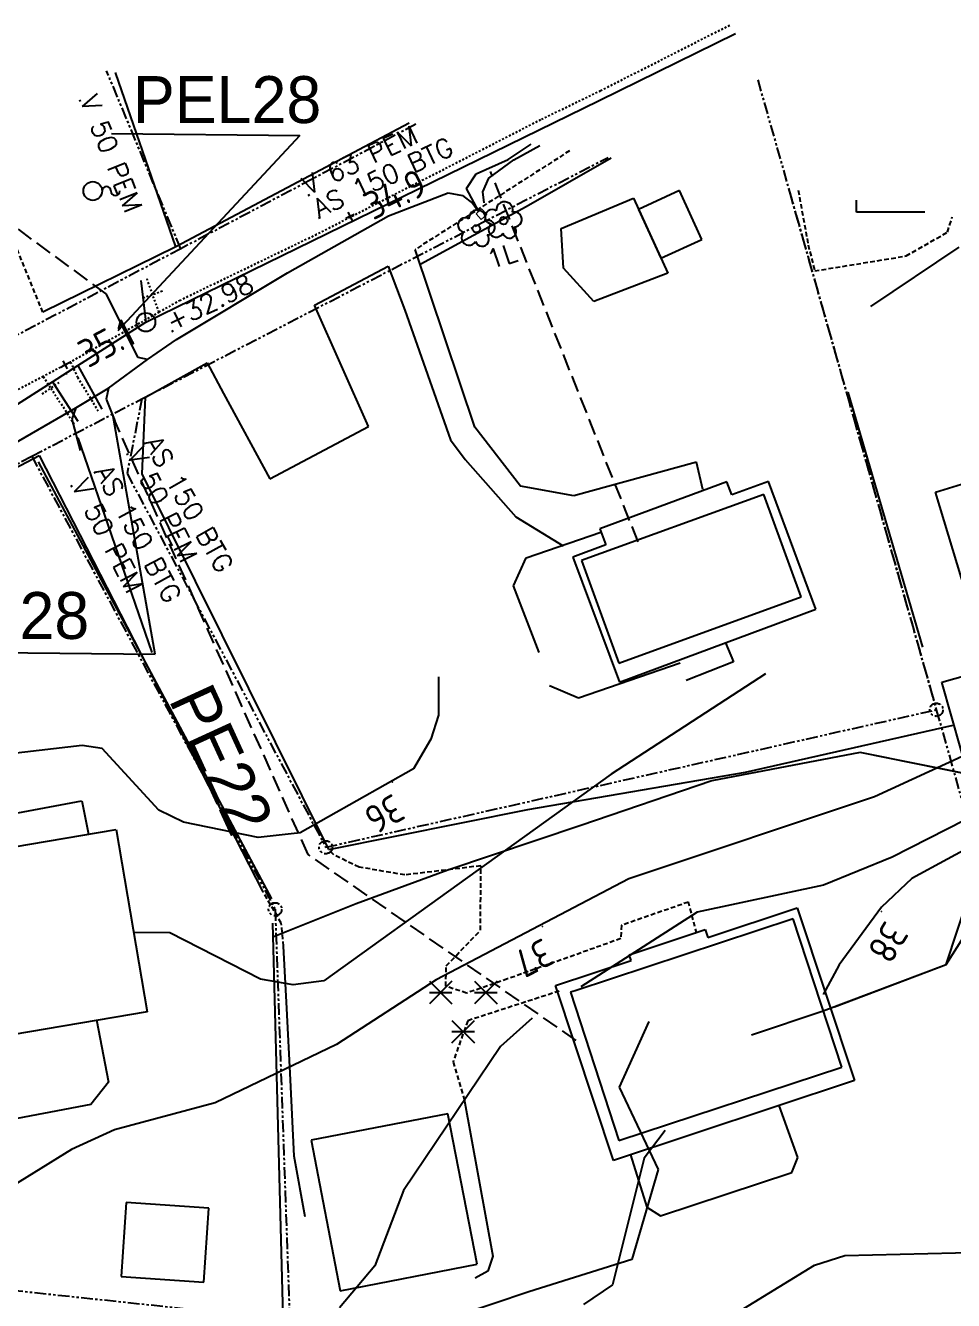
# Model space of a CAD drawing. Header units: metres. Extents: x 139929 to 142176, y 6401995 to 6404420.
# Drawn here: x 140387.7 to 140437.1, y 6402427.4 to 6402495.3 of the extents above; entities that cross this region are included whole.
import ezdxf
from ezdxf.enums import TextEntityAlignment as Align

# ---------------------------------------------------------------- set-up
doc = ezdxf.new("R2010")
doc.units = ezdxf.units.M
doc.header["$LTSCALE"] = 0.5
for name, pattern in [('DASHED', [0.75, 0.5, -0.25]), ('DGN Style 3', [2.464518, 1.76037, -0.704148]), ('HAECK', [0]), ('HIDDEN2', [0.1875, 0.125, -0.0625]), ('PHANTOM', [2.5, 1.25, -0.25, 0.25, -0.25, 0.25, -0.25])]:
    doc.linetypes.add(name, pattern=pattern)
doc.layers.get('0').update_dxf_attribs({"color": 1})
doc.layers.add('LM_GRÄNSPUNKT_TEXT_NY', color=94, linetype='Continuous', lineweight=25)
doc.layers.add('TE_INMATT_LAGE', color=254, linetype='Continuous', lineweight=0)
for name, color, linetype in [('M-BEF-BYGGNAD', 3, 'Continuous'), ('M-BEF-EL', 4, 'ELLEDNING'), ('M-BEF-EL-TEXT', 1, 'Continuous'), ('M-BEF-FORNFYND', 4, 'Continuous'), ('M-BEF-HÄCK', 7, 'Continuous'), ('M-BEF-KÄLLA', 7, 'Continuous'), ('M-BEF-MARKLINJE', 4, 'Continuous'), ('M-BEF-NIVÅ', 4, 'Continuous'), ('M-BEF-NIVÅKURVA-PRIMÄR-0.5M', 12, 'Continuous'), ('M-BEF-NIVÅKURVA-PRIMÄR-1.0M', 12, 'Continuous'), ('M-BEF-STAKET', 4, 'STAKET'), ('M-BEF-TELE', 4, 'TELELEDNING'), ('M-BEF-TELE-INFO', 4, 'Continuous'), ('M-BEF-TELE-TEXT', 1, 'Continuous'), ('M-BEF-VA-S', 4, 'Continuous'), ('M-BEF-VA-TEXT', 1, 'Continuous'), ('M-BEF-VA-V', 4, 'HIDDEN2'), ('M-BEF-VÄGKANT', 1, 'DASHED'), ('M-BEF-VÄGKANTSTÖD', 1, 'Continuous'), ('M-GR-FASTIGHETSGRÄNS', 3, 'PHANTOM')]:
    doc.layers.add(name, color=color, linetype=linetype)
doc.styles.add('ISO', font='iso.shx', dxfattribs={"height": 2.5})
doc.styles.add('ITALICC', font='italicc', dxfattribs={"oblique": 10})
doc.styles.add('ROMANS', font='romans')
doc.styles.get("Standard").update_dxf_attribs({"font": 'simplex8.shx'})
doc.styles.add('Style-font38', font='font38.shx')
doc.linetypes.add('ELLEDNING', pattern='A,3,-0.5,["E",Standard,S=0.5,R=0,X=0,Y=-0.25],-0.5', length=4)
doc.linetypes.add('STAKET', pattern='A,7,[134,morastr.shx,S=0.8,R=0,X=0,Y=0],0.6,[134,morastr.shx,S=0.8,R=0,X=0,Y=0],1', length=8.6)
doc.linetypes.add('TELELEDNING', pattern='A,3,-0.5,["T",Standard,S=0.5,R=0,X=0,Y=-0.25],-0.5', length=4)

# ---------------------------------------------------------------- blocks, each defined once
blk = doc.blocks.new('PRI_M_LÖVTRÄD')
blk.add_circle((0, 0), 0.2)
for centre, radius, start, end in [((0.047722, 0.56156), 0.443002, 345.022908, 184.096476), ((-0.601762, 0.206006), 0.384732, 57.341651, 261.23001), ((0.585988, 0.07036), 0.392534, 269.444378, 106.321877), ((-0.395828, -0.476108), 0.401424, 131.233971, 330.911027), ((0.306072, -0.564084), 0.367104, 196.976003, 41.224955)]:
    blk.add_arc(centre, radius, start, end)
blk = doc.blocks.new('PRI_NIVÅ_HÖJDPUNKT_ISM')
at = {"color": 7}
for p, q in [((-0.25, 0), (0.25, 0)), ((0, 0.25), (0, -0.25))]:
    blk.add_line(p, q, dxfattribs=at)
blk = doc.blocks.new('PRI_V_KÄLLA')
blk.add_circle((0, 0), 0.5)
for centre, start, end in [((0.733333, 0), 0, 179.999991), ((1.2, 0), 179.999991, 359.999955)]:
    blk.add_arc(centre, 0.233333, start, end)
blk = doc.blocks.new('OCT241', base_point=(108327.366, 6370837.691))
at = {"layer": 'TE_INMATT_LAGE', "color": 30, "linetype": 'Continuous', "lineweight": 13, "flags": 128}
blk.add_lwpolyline([(108327.168, 6370837.894), (108327.568, 6370837.889), (108327.564, 6370837.489), (108327.164, 6370837.494), (108327.168, 6370837.894)], dxfattribs=at)
blk = doc.blocks.new('BRUNN')
blk.add_circle((0, 0), 0.5)
blk = doc.blocks.new('VENTIL')
blk.add_line((0, -0.55), (0, 0.55))
blk = doc.blocks.new('LIGGARPUNKT')
blk.add_circle((0, 0), 0.35)
at = {"layer": 'LM_GRÄNSPUNKT_TEXT_NY', "style": 'ITALICC', "oblique": 10}
blk.add_attdef('PUNKTBETECKNING', (0.5, -0.35), '', height=0.7, dxfattribs=at)
blk = doc.blocks.new('PRI_M_BARRSKOG')
for points in [[(-0.6, 1.478, 0), (-1.8, 0.278, 0)], [(-1.8, 1.478, 0), (-0.6, 0.278, 0)], [(0.6, 1.478, 0), (1.8, 0.278, 0)], [(1.8, 1.478, 0), (0.6, 0.278, 0)], [(-1.8, 0.878, 0), (-0.6, 0.878, 0)], [(0.6, 0.878, 0), (1.8, 0.878, 0)], [(-0.6, -1.8, 0), (0.6, -0.6, 0)], [(-0.6, -0.6, 0), (0.6, -1.8, 0)], [(-0.6, -1.2, 0), (0.6, -1.2, 0)]]:
    blk.add_polyline3d(points)
blk = doc.blocks.new('PRI_NIVÅ_HÖJDPKT')
at = {"color": 0, "linetype": 'Continuous', "lineweight": -3}
blk.add_circle((183, 184), 0.0005, dxfattribs=at)

msp = doc.modelspace()

# ---------------------------------------------------------------- hatches: boundary and pattern name
at = {"layer": 'M-BEF-FORNFYND'}
h = msp.add_hatch(dxfattribs=at)
h.set_pattern_fill('ANSI31', color=13, scale=2)
h.paths.add_polyline_path([(140426.713, 6402370.307), (140420.855, 6402376.412), (140411.054, 6402383.213), (140403.484, 6402387.15), (140394.943, 6402391.956), (140390.625, 6402395.157), (140385.662, 6402397.629), (140381.852, 6402400.172), (140377.274, 6402403.822), (140370.194, 6402407.321), (140358.287, 6402414.699), (140344.841, 6402421.059), (140334.271, 6402425.284), (140320.287, 6402428.867), (140310.489, 6402427.392), (140308.895, 6402419.035), (140313.284, 6402410.323), (140319.846, 6402399.896), (140330.344, 6402380.737), (140331.799, 6402371.174), (140329.709, 6402366.053), (140329.672, 6402366.077), (140328.672, 6402365.744), (140328.672, 6402364.744), (140328.21, 6402364.712), (140328.21, 6402365.027), (140328.477, 6402365.289), (140328.477, 6402364.755), (140328.487, 6402364.755, -0.304584), (140328.264, 6402364.748), (140328.264, 6402365.08), (140328.535, 6402366.185), (140317.405, 6402365.772), (140305.722, 6402365.115), (140294.076, 6402363.998), (140285.884, 6402362.614), (140284.971, 6402358.431), (140287.694, 6402354.908), (140296.888, 6402354.736), (140314.66, 6402353.212), (140333.963, 6402344.88), (140344.811, 6402339.977), (140351.285, 6402335.06), (140367.926, 6402321.067), (140384.961, 6402312.144), (140397.924, 6402310.347), (140413.82, 6402309.63), (140434.397, 6402315.386), (140443.429, 6402317.748), (140443.023, 6402327.087), (140442.917, 6402346.056), (140436.133, 6402357.975)])
h.paths.add_polyline_path([(140406.458, 6402367.061), (140407.458, 6402366.394), (140406.458, 6402366.061)], flags=16)
h.paths.add_polyline_path([(140363.892, 6402353.982), (140331.636, 6402356.643), (140334.596, 6402358.538), (140344.72, 6402364.932), (140354.432, 6402370.966), (140366.394, 6402375.285)], flags=16)
h.paths.add_polyline_path([(140350.448, 6402375.576), (140350.448, 6402376.576), (140351.448, 6402375.909)], flags=16)
h.paths.add_polyline_path([(140434.133, 6402318.367), (140435.133, 6402317.7), (140434.133, 6402317.367)], flags=16)
h.paths.add_polyline_path([(140311.504, 6402363.442), (140311.504, 6402364.442), (140312.504, 6402363.775)], flags=16)

# ---------------------------------------------------------------- linework, layer by layer
at = {"layer": 'M-BEF-BYGGNAD'}
for p, q in [((140422.54, 6402486.535), (140420.347, 6402485.53)), ((140423.734, 6402483.93), (140422.54, 6402486.535)), ((140416.235, 6402484.516), (140420.077, 6402486.118)), ((140420.077, 6402486.118), (140421.908, 6402482.123)), ((140431.973, 6402485.374), (140431.971, 6402486.014)), ((140420.347, 6402485.53), (140421.541, 6402482.925)), ((140435.615, 6402485.385), (140431.973, 6402485.374)), ((140416.351, 6402482.393), (140416.235, 6402484.516)), ((140421.541, 6402482.925), (140423.734, 6402483.93)), ((140417.977, 6402480.627), (140416.351, 6402482.393)), ((140421.908, 6402482.123), (140417.977, 6402480.627)), ((140436.169, 6402470.461), (140441.959, 6402472.247)), ((140425.058, 6402471.019), (140418.286, 6402468.502)), ((140425.321, 6402470.312), (140425.058, 6402471.019)), ((140427.272, 6402471.037), (140425.321, 6402470.312)), ((140429.801, 6402464.232), (140427.272, 6402471.037)), ((140427.037, 6402470.343), (140417.316, 6402466.819)), ((140429.021, 6402464.883), (140427.037, 6402470.343)), ((140439.019, 6402461.042), (140436.169, 6402470.461)), ((140418.286, 6402468.502), (140418.602, 6402467.653)), ((140418.602, 6402467.653), (140416.857, 6402467.004)), ((140416.857, 6402467.004), (140419.332, 6402460.343)), ((140417.316, 6402466.819), (140419.3, 6402461.359)), ((140419.3, 6402461.359), (140429.021, 6402464.883)), ((140419.332, 6402460.343), (140429.801, 6402464.232)), ((140436.508, 6402460.338), (140439.019, 6402461.042)), ((140438.052, 6402454.903), (140436.508, 6402460.338)), ((140378.355, 6402451.714), (140390.694, 6402454.009)), ((140390.694, 6402454.009), (140391.039, 6402452.247)), ((140378.342, 6402450.095), (140392.519, 6402452.498)), ((140378.342, 6402450.095), (140392.519, 6402452.498)), ((140392.519, 6402452.498), (140394.168, 6402442.768)), ((140392.519, 6402452.498), (140394.168, 6402442.768)), ((140424.041, 6402446.745), (140428.8, 6402448.324)), ((140428.8, 6402448.324), (140431.856, 6402439.113)), ((140428.601, 6402447.725), (140416.97, 6402443.903)), ((140428.601, 6402447.725), (140416.97, 6402443.903)), ((140431.189, 6402439.82), (140428.601, 6402447.725)), ((140431.189, 6402439.82), (140428.601, 6402447.725)), ((140419.854, 6402445.82), (140423.902, 6402447.163)), ((140423.902, 6402447.163), (140424.041, 6402446.745)), ((140419.958, 6402445.507), (140419.854, 6402445.82)), ((140415.936, 6402444.173), (140419.958, 6402445.507)), ((140419.028, 6402434.857), (140415.936, 6402444.173)), ((140416.97, 6402443.903), (140416.721, 6402443.821)), ((140416.97, 6402443.903), (140416.721, 6402443.821)), ((140416.721, 6402443.821), (140419.309, 6402435.916)), ((140416.721, 6402443.821), (140419.309, 6402435.916)), ((140394.168, 6402442.768), (140379.992, 6402440.365)), ((140394.168, 6402442.768), (140379.992, 6402440.365)), ((140391.467, 6402442.353), (140392.118, 6402439.033)), ((140419.309, 6402435.916), (140431.189, 6402439.82)), ((140419.309, 6402435.916), (140431.189, 6402439.82)), ((140392.118, 6402439.033), (140391.164, 6402437.838)), ((140431.856, 6402439.113), (140419.028, 6402434.857)), ((140391.164, 6402437.838), (140385.845, 6402436.831)), ((140428.833, 6402435.01), (140427.851, 6402437.784)), ((140410.198, 6402437.343), (140402.913, 6402435.936)), ((140411.746, 6402429.327), (140410.198, 6402437.343)), ((140402.913, 6402435.936), (140404.461, 6402427.92)), ((140419.934, 6402435.158), (140420.789, 6402432.363)), ((140428.518, 6402434.213), (140428.833, 6402435.01)), ((140421.519, 6402431.9), (140428.518, 6402434.213)), ((140393.052, 6402432.616), (140392.789, 6402428.676)), ((140397.455, 6402432.322), (140393.052, 6402432.616)), ((140397.192, 6402428.382), (140397.455, 6402432.322)), ((140420.789, 6402432.363), (140421.519, 6402431.9)), ((140404.461, 6402427.92), (140411.746, 6402429.327)), ((140392.789, 6402428.676), (140397.192, 6402428.382))]:
    msp.add_line(p, q, dxfattribs=at)
at = {"layer": 'M-BEF-EL', "flags": 128}
msp.add_lwpolyline([(140412.125, 6402485.871), (140412.051, 6402486.457), (140412.37, 6402487.192), (140413.702, 6402488.17), (140415.097, 6402488.923)], dxfattribs=at)
at = {"layer": 'M-BEF-HÄCK', "lineweight": -3}
for p, q in [((140395.703, 6402483.532), (140392.481, 6402492.823)), ((140408.137, 6402490.123), (140395.703, 6402483.532)), ((140395.703, 6402483.532), (140388.612, 6402480.048)), ((140375.627, 6402465.781), (140388.424, 6402472.409)), ((140388.424, 6402472.409), (140400.32, 6402449.213)), ((140400.842, 6402447.492), (140401.423, 6402425.888))]:
    msp.add_line(p, q, dxfattribs=at)
at = {"layer": 'M-BEF-HÄCK', "color": 1, "linetype": 'HAECK', "lineweight": -3}
for p, q in [((140388.366, 6402472.078), (140400.797, 6402448.79)), ((140400.842, 6402447.492), (140401.423, 6402425.888))]:
    msp.add_line(p, q, dxfattribs=at)
at = {"layer": 'M-BEF-MARKLINJE'}
for p, q in [((140432.166, 6402456.599, 37.078), (140424.253, 6402455.085, 36.695)), ((140438.517, 6402455.31, 37.536), (140432.166, 6402456.599, 37.078)), ((140424.253, 6402455.085, 36.695), (140417.274, 6402452.701, 36.312)), ((140417.274, 6402452.701, 36.312), (140410.198, 6402450.331, 36.346)), ((140436.747, 6402445.289, 38.589), (140440.492, 6402451.233, 38.257)), ((140410.198, 6402450.331, 36.346), (140405.31, 6402448.525, 36.586)), ((140405.31, 6402448.525, 36.586), (140400.861, 6402446.762, 36.569)), ((140430.2, 6402442.826, 38.28), (140436.747, 6402445.289, 38.589)), ((140420.894, 6402442.262, 37.753), (140419.328, 6402438.768, 37.839)), ((140426.372, 6402441.551, 37.982), (140430.2, 6402442.826, 38.28)), ((140419.328, 6402438.768, 37.839), (140421.397, 6402434.371, 38.12)), ((140421.397, 6402434.371, 38.12), (140420.004, 6402429.583, 38.245)), ((140420.004, 6402429.583, 38.245), (140414.509, 6402427.86, 38.188)), ((140414.509, 6402427.86, 38.188), (140408.807, 6402425.934, 38.142))]:
    msp.add_line(p, q, dxfattribs=at)
at = {"layer": 'M-BEF-MARKLINJE', "lineweight": -3}
for p, q in [((140432.166, 6402456.599), (140424.253, 6402455.085)), ((140437.861, 6402455.443), (140432.166, 6402456.599)), ((140424.253, 6402455.085), (140417.274, 6402452.701)), ((140417.274, 6402452.701), (140410.198, 6402450.331)), ((140410.198, 6402450.331), (140405.31, 6402448.525)), ((140436.747, 6402445.289), (140438.601, 6402450.899)), ((140430.798, 6402443.051), (140436.747, 6402445.289))]:
    msp.add_line(p, q, dxfattribs=at)
at = {"layer": 'M-BEF-NIVÅKURVA-PRIMÄR-0.5M', "linetype": 'Continuous', "lineweight": -3}
for p, q in [((140427.117, 6402460.789, 36.5), (140418.9, 6402455.442, 36.5)), ((140449.218, 6402458.834, 37.5), (140433.866, 6402451.023, 37.5)), ((140418.9, 6402455.442, 36.5), (140403.58, 6402444.435, 36.5)), ((140433.866, 6402451.023, 37.5), (140430.216, 6402449.524, 37.5)), ((140430.216, 6402449.524, 37.5), (140423.48, 6402448.084, 37.5)), ((140423.48, 6402448.084, 37.5), (140417.284, 6402444.104, 37.5)), ((140395.37, 6402446.98, 36.5), (140393.45, 6402447.003, 36.5)), ((140400.216, 6402444.525, 36.5), (140395.37, 6402446.98, 36.5)), ((140401.942, 6402444.215, 36.5), (140400.216, 6402444.525, 36.5)), ((140403.58, 6402444.435, 36.5), (140401.942, 6402444.215, 36.5)), ((140414.679, 6402442.431, 37.5), (140413.005, 6402440.932, 37.5)), ((140413.005, 6402440.932, 37.5), (140407.824, 6402433.251, 37.5)), ((140407.824, 6402433.251, 37.5), (140406.306, 6402429.248, 37.5)), ((140406.306, 6402429.248, 37.5), (140404.414, 6402427.011, 37.5))]:
    msp.add_line(p, q, dxfattribs=at)
at = {"layer": 'M-BEF-NIVÅKURVA-PRIMÄR-1.0M', "linetype": 'Continuous', "lineweight": -3}
for p, q in [((140409.686, 6402460.622, 36), (140409.692, 6402458.586, 36)), ((140409.692, 6402458.586, 36), (140409.28, 6402457.295, 36)), ((140441.916, 6402458.367, 37), (140432.933, 6402454.236, 37)), ((140409.28, 6402457.295, 36), (140408.36, 6402455.719, 36)), ((140390.701, 6402456.96, 36), (140385.795, 6402456.399, 36)), ((140391.776, 6402456.813, 36), (140390.701, 6402456.96, 36)), ((140394.785, 6402453.512, 36), (140391.776, 6402456.813, 36)), ((140408.36, 6402455.719, 36), (140402.32, 6402452.307, 36)), ((140432.933, 6402454.236, 37), (140419.828, 6402449.869, 37)), ((140396.104, 6402452.877, 36), (140394.785, 6402453.512, 36)), ((140400.083, 6402452.056, 36), (140396.104, 6402452.877, 36)), ((140440.616, 6402452.971, 38), (140434.921, 6402449.884, 38)), ((140402.32, 6402452.307, 36), (140400.083, 6402452.056, 36)), ((140419.828, 6402449.869, 37), (140409.574, 6402444.476, 37)), ((140434.921, 6402449.884, 38), (140433.297, 6402448.348, 38)), ((140433.297, 6402448.348, 38), (140431.043, 6402445.275, 38)), ((140431.043, 6402445.275, 38), (140430.186, 6402443.708, 38)), ((140409.574, 6402444.476, 37), (140404.267, 6402441.036, 37)), ((140404.267, 6402441.036, 37), (140397.794, 6402437.921, 37)), ((140397.794, 6402437.921, 37), (140392.438, 6402436.484, 37)), ((140392.438, 6402436.484, 37), (140390.133, 6402435.44, 37)), ((140421.766, 6402436.445, 38), (140420.654, 6402434.988, 38)), ((140390.133, 6402435.44, 37), (140384.947, 6402432.228, 37)), ((140420.654, 6402434.988, 38), (140418.958, 6402428.223, 38)), ((140431.352, 6402429.796, 38), (140438.875, 6402429.981, 38)), ((140422.046, 6402424.588, 38), (140429.73, 6402429.272, 38)), ((140429.73, 6402429.272, 38), (140431.352, 6402429.796, 38)), ((140418.958, 6402428.223, 38), (140417.413, 6402427.177, 38))]:
    msp.add_line(p, q, dxfattribs=at)
at = {"layer": 'M-BEF-STAKET', "lineweight": -3}
for p, q in [((140414.365, 6402485.685), (140418.893, 6402488.269)), ((140408.754, 6402482.633), (140414.365, 6402485.685)), ((140432.738, 6402480.351), (140437.44, 6402483.517)), ((140403.084, 6402480.432), (140407.007, 6402482.494)), ((140405.961, 6402473.967), (140403.084, 6402480.432)), ((140394.089, 6402475.532), (140397.362, 6402477.361)), ((140397.362, 6402477.361), (140398.245, 6402475.724)), ((140393.906, 6402471.43), (140394.089, 6402475.532)), ((140398.245, 6402475.724), (140400.713, 6402471.178)), ((140435.5, 6402462.201), (140431.532, 6402475.797)), ((140400.713, 6402471.178), (140405.961, 6402473.967)), ((140403.855, 6402451.424), (140393.906, 6402471.43)), ((140414.358, 6402466.972), (140418.35, 6402468.331)), ((140413.687, 6402465.476), (140414.358, 6402466.972)), ((140415.052, 6402461.923), (140413.687, 6402465.476)), ((140424.986, 6402462.443), (140425.405, 6402461.42)), ((140422.571, 6402461.358), (140417.161, 6402459.485)), ((140425.405, 6402461.42), (140422.888, 6402460.433)), ((140417.161, 6402459.485), (140415.614, 6402460.14)), ((140426.05, 6402455.538), (140437.114, 6402458.054)), ((140414.447, 6402453.559), (140426.05, 6402455.538)), ((140403.855, 6402451.424), (140414.447, 6402453.559))]:
    msp.add_line(p, q, dxfattribs=at)
at = {"layer": 'M-BEF-STAKET', "color": 1, "linetype": 'STAKET', "lineweight": -3}
for p, q in [((140422.571, 6402461.358), (140417.161, 6402459.485)), ((140417.161, 6402459.485), (140415.614, 6402460.14))]:
    msp.add_line(p, q, dxfattribs=at)
at = {"layer": 'M-BEF-TELE', "linetype": 'Continuous'}
for p, q in [((140413.407, 6402488.187), (140414.636, 6402489.003)), ((140411.694, 6402487.428), (140413.407, 6402488.187)), ((140411.193, 6402486.641), (140411.694, 6402487.428)), ((140407.03, 6402485.179), (140410.209, 6402486.414)), ((140410.209, 6402486.414), (140410.973, 6402486.276)), ((140411.837, 6402485.412), (140411.193, 6402486.641)), ((140410.973, 6402486.276), (140411.53, 6402485.85)), ((140411.53, 6402485.85), (140411.836, 6402485.397)), ((140401.644, 6402482.15), (140407.03, 6402485.179)), ((140395.731, 6402478.595), (140401.644, 6402482.15)), ((140393.7, 6402477.643), (140391.992, 6402481.032)), ((140394.191, 6402477.535), (140395.731, 6402478.595)), ((140392.112, 6402476.011), (140394.191, 6402477.535)), ((140394.191, 6402477.535), (140393.7, 6402477.643)), ((140390.377, 6402474.955), (140392.112, 6402476.011)), ((140392.112, 6402476.011), (140391.985, 6402475.408)), ((140386.305, 6402472.608), (140390.377, 6402474.955)), ((140390.377, 6402474.955), (140390.153, 6402474.346)), ((140391.985, 6402475.408), (140392.442, 6402474.271)), ((140390.153, 6402474.346), (140390.606, 6402472.674))]:
    msp.add_line(p, q, dxfattribs=at)
at = {"layer": 'M-BEF-TELE-INFO', "linetype": 'DGN Style 3'}
for p, q in [((140391.992, 6402481.032), (140378.942, 6402490.595)), ((140420.331, 6402467.812), (140412.474, 6402487.538)), ((140402.748, 6402451.155), (140392.442, 6402474.271)), ((140417.028, 6402441.257), (140402.748, 6402451.155))]:
    msp.add_line(p, q, dxfattribs=at)
at = {"layer": 'M-BEF-TELE-TEXT', "linetype": 'Continuous'}
for p, q in [((140392.263, 6402489.565), (140402.309, 6402489.461)), ((140402.309, 6402489.461), (140392.612, 6402479.053)), ((140394.604, 6402461.83), (140392.338, 6402474.601)), ((140394.442, 6402461.913), (140390.498, 6402473.364)), ((140379.813, 6402461.982), (140394.604, 6402461.83))]:
    msp.add_line(p, q, dxfattribs=at)
at = {"layer": 'M-BEF-VA-S'}
for points in [[(140394.104, 6402479.517, 0), (140418.253, 6402491.336, 0), (140425.526, 6402494.895, 0)], [(140393.831, 6402481.74, 0), (140394.104, 6402479.517, 0)], [(140385.518, 6402474.051, 0), (140389.125, 6402476.347, 0), (140390.471, 6402477.204, 0), (140394.104, 6402479.517, 0)], [(140390.471, 6402477.204, 0), (140391.76, 6402474.892, 0)], [(140389.125, 6402476.347, 0), (140390.482, 6402474.237, 0)]]:
    msp.add_polyline3d(points, dxfattribs=at)
at = {"layer": 'M-BEF-VA-TEXT'}
for points in [[(140390.569, 6402491.361, 0), (140390.606, 6402491.269, 0)], [(140402.747, 6402486.275, 0), (140402.837, 6402486.318, 0)], [(140403.307, 6402485.062, 0), (140403.397, 6402485.104, 0)], [(140395.49, 6402479.028, 0), (140395.579, 6402479.072, 0)], [(140389.805, 6402476.78, 0), (140389.905, 6402476.779, 0)], [(140393.987, 6402473.085, 0), (140394.037, 6402472.998, 0)], [(140393.08, 6402472.521, 0), (140393.124, 6402472.431, 0)], [(140391.349, 6402471.556, 0), (140391.396, 6402471.468, 0)], [(140390.112, 6402470.831, 0), (140390.157, 6402470.742, 0)]]:
    msp.add_polyline3d(points, dxfattribs=at)
at = {"layer": 'M-BEF-VA-V'}
for points in [[(140425.195, 6402495.324, 0), (140418.33, 6402491.842, 0), (140415.136, 6402490.295, 0), (140403.192, 6402484.184, 0), (140395.927, 6402480.68, 0), (140394.801, 6402480.047, 0), (140390.082, 6402477.389, 0), (140388.625, 6402476.625, 0), (140381.28, 6402472.761, 0), (140371.225, 6402467.475, 0), (140356.904, 6402459.947, 0), (140355.959, 6402459.552, 0), (140355.548, 6402459.312, 0)], [(140394.801, 6402480.047, 0), (140394.466, 6402480.983, 0), (140394.136, 6402481.905, 0)], [(140390.082, 6402477.389, 0), (140390.466, 6402476.58, 0), (140391.564, 6402474.788, 0)], [(140388.625, 6402476.625, 0), (140389.032, 6402476.004, 0), (140390.276, 6402474.106, 0)]]:
    msp.add_polyline3d(points, dxfattribs=at)
at = {"layer": 'M-BEF-VÄGKANT', "lineweight": -3}
for p, q in [((140416.678, 6402488.651), (140408.455, 6402483.39)), ((140428.86, 6402486.55), (140429.394, 6402483.642)), ((140436.823, 6402484.318), (140437.07, 6402485.135)), ((140388.612, 6402480.048), (140386.66, 6402484.823)), ((140434.613, 6402483.045), (140436.823, 6402484.318)), ((140429.394, 6402483.642), (140429.739, 6402482.25)), ((140429.739, 6402482.25), (140434.613, 6402483.045)), ((140404.109, 6402451.136), (140403.855, 6402451.424)), ((140405.46, 6402450.487), (140404.109, 6402451.136)), ((140407.893, 6402450.067), (140405.46, 6402450.487)), ((140411.947, 6402450.555), (140407.893, 6402450.067)), ((140411.936, 6402447.127), (140411.947, 6402450.555)), ((140401.315, 6402447.505), (140400.32, 6402449.213)), ((140423.012, 6402448.621), (140419.449, 6402447.388)), ((140423.458, 6402446.952), (140423.012, 6402448.621)), ((140401.433, 6402446.27), (140401.315, 6402447.505)), ((140410.107, 6402445.227), (140411.936, 6402447.127)), ((140419.449, 6402447.388), (140419.413, 6402446.676)), ((140419.413, 6402446.676), (140413.374, 6402444.529)), ((140410.078, 6402444.142), (140410.107, 6402445.227)), ((140413.374, 6402444.529), (140411.185, 6402443.771)), ((140411.185, 6402443.771), (140410.078, 6402444.142)), ((140416.124, 6402443.881), (140411.249, 6402442.305)), ((140411.249, 6402442.305), (140410.473, 6402440.102)), ((140410.473, 6402440.102), (140411.071, 6402438.13))]:
    msp.add_line(p, q, dxfattribs=at)
at = {"layer": 'M-BEF-VÄGKANTSTÖD', "lineweight": -3}
for p, q in [((140411.625, 6402473.931), (140408.455, 6402483.39)), ((140407.007, 6402482.494), (140407.902, 6402480.162)), ((140407.902, 6402480.162), (140410.334, 6402473.259)), ((140414.061, 6402470.786), (140411.625, 6402473.931)), ((140410.334, 6402473.259), (140411.123, 6402472.196)), ((140411.123, 6402472.196), (140413.807, 6402469.14)), ((140423.441, 6402472.059), (140416.912, 6402470.264)), ((140423.774, 6402470.606), (140423.441, 6402472.059)), ((140416.912, 6402470.264), (140414.061, 6402470.786)), ((140413.807, 6402469.14), (140416.337, 6402467.604)), ((140401.611, 6402442.947), (140401.433, 6402446.27)), ((140401.812, 6402439.147), (140401.611, 6402442.947)), ((140402.011, 6402435.095), (140401.812, 6402439.147)), ((140411.071, 6402438.13), (140412.591, 6402429.756)), ((140402.598, 6402431.86), (140402.011, 6402435.095)), ((140412.591, 6402429.756), (140412.33, 6402428.954)), ((140412.33, 6402428.954), (140411.64, 6402428.578))]:
    msp.add_line(p, q, dxfattribs=at)
at = {"layer": 'M-GR-FASTIGHETSGRÄNS'}
for p, q in [((140395.961, 6402483.433), (140392.009, 6402492.904)), ((140426.706, 6402492.427), (140436.221, 6402458.869)), ((140408.491, 6402490.062), (140395.961, 6402483.433)), ((140408.491, 6402490.062), (140395.961, 6402483.433)), ((140393.889, 6402475.434), (140418.73, 6402488.297)), ((140393.889, 6402475.434), (140418.73, 6402488.297)), ((140428.347, 6402486.639), (140436.221, 6402458.869)), ((140395.961, 6402483.433), (140375.046, 6402472.378)), ((140395.961, 6402483.433), (140375.046, 6402472.378)), ((140388.017, 6402472.375), (140393.889, 6402475.434)), ((140388.017, 6402472.375), (140393.889, 6402475.434)), ((140393.889, 6402475.434), (140393.098, 6402471.462)), ((140375.278, 6402465.736), (140388.017, 6402472.375)), ((140375.278, 6402465.736), (140388.017, 6402472.375)), ((140388.017, 6402472.375), (140400.989, 6402448.241)), ((140388.017, 6402472.375), (140400.989, 6402448.241)), ((140393.098, 6402471.462), (140403.684, 6402451.544)), ((140393.098, 6402471.462), (140403.684, 6402451.544)), ((140403.684, 6402451.544), (140436.221, 6402458.869)), ((140403.684, 6402451.544), (140436.221, 6402458.869)), ((140436.221, 6402458.869), (140438.189, 6402451.879)), ((140436.221, 6402458.869), (140438.189, 6402451.879)), ((140400.989, 6402448.241), (140401.765, 6402426.374)), ((140400.989, 6402448.241), (140401.765, 6402426.374)), ((140373.254, 6402429.407), (140401.765, 6402426.374)), ((140373.254, 6402429.407), (140401.765, 6402426.374))]:
    msp.add_line(p, q, dxfattribs=at)

# ---------------------------------------------------------------- block references
at = {"layer": 'M-BEF-KÄLLA', "lineweight": -3}
msp.add_blockref('PRI_V_KÄLLA', (140391.273, 6402486.508), dxfattribs=at)
at = {"layer": 'M-BEF-MARKLINJE', "lineweight": -3}
for p in [(140413.163, 6402484.925, 35.173), (140411.713, 6402484.495, 35.213)]:
    msp.add_blockref('PRI_M_LÖVTRÄD', p, dxfattribs=at)
at = {"layer": 'M-BEF-MARKLINJE', "color": 1, "linetype": 'Continuous', "lineweight": -3}
msp.add_blockref('PRI_M_BARRSKOG', (140411.013, 6402442.923, 38.142), dxfattribs=at)
at = {"layer": 'M-BEF-NIVÅ', "lineweight": -3}
for p, rotation in [((140404.979, 6402485.164), 26.5859990800869), ((140389.794, 6402477.246), 28.4220000327632)]:
    msp.add_blockref('PRI_NIVÅ_HÖJDPUNKT_ISM', p, dxfattribs=dict(at, rotation=rotation))
at = {"layer": 'M-BEF-NIVÅKURVA-PRIMÄR-1.0M', "color": 1, "linetype": 'Continuous', "lineweight": -3, "xscale": 0.001, "yscale": 0.001, "zscale": 0.001}
for p in [(140407.053, 6402454.833, 36), (140433.117, 6402447.935, 38), (140415.053, 6402447.146, 37)]:
    msp.add_blockref('PRI_NIVÅ_HÖJDPKT', p, dxfattribs=at)
at = {"layer": 'M-BEF-TELE', "color": 30, "linetype": 'Continuous', "lineweight": 13, "rotation": 223.3053529999999}
msp.add_blockref('OCT241', (140411.98, 6402485.275), dxfattribs=at)
at = {"layer": 'M-BEF-VA-S'}
msp.add_blockref('BRUNN', (140394.104, 6402479.517), dxfattribs=at)
at = {"layer": 'M-BEF-VA-V'}
for p, rotation in [((140394.466, 6402480.983), 110.2835879619082), ((140389.032, 6402476.004), 303.8297980960954)]:
    msp.add_blockref('VENTIL', p, dxfattribs=dict(at, rotation=rotation))
at = {"layer": 'M-GR-FASTIGHETSGRÄNS'}
for p in [(140436.221, 6402458.869), (140403.684, 6402451.544), (140400.989, 6402448.241)]:
    msp.add_blockref('LIGGARPUNKT', p, dxfattribs=at)

# ---------------------------------------------------------------- texts
at = {"layer": 'M-BEF-EL-TEXT', "linetype": 'Continuous'}
msp.add_text('1L', height=1, rotation=18.07232, dxfattribs=at).set_placement((140412.571, 6402482.047), align=Align.BOTTOM_LEFT)
at = {"layer": 'M-BEF-NIVÅ', "style": 'ISO'}
for s, rotation, p in [('34.9', 25.99507, (140405.877, 6402485.602)), ('35.1', 27.83098, (140390.678, 6402477.713))]:
    msp.add_text(s, height=1.5, rotation=rotation, dxfattribs=at).set_placement(p, align=Align.MIDDLE_LEFT)
at = {"layer": 'M-BEF-NIVÅKURVA-PRIMÄR-1.0M', "style": 'ISO'}
for s, rotation, p in [('36', 209.53801, (140407.053, 6402454.833)), ('38', 238.815, (140433.117, 6402447.935)), ('37', 207.594, (140415.053, 6402447.146))]:
    msp.add_text(s, height=1.5, rotation=rotation, dxfattribs=at).set_placement(p, align=Align.BOTTOM_LEFT)
at = {"layer": 'M-BEF-TELE-TEXT', "linetype": 'Continuous', "style": 'Style-font38'}
for p in [(140393.412, 6402490.127), (140381.048, 6402462.641)]:
    msp.add_text('PEL28', height=2.5, dxfattribs=at).set_placement(p)
at = {"layer": 'M-BEF-TELE-TEXT', "linetype": 'DGN Style 3', "style": 'Style-font38'}
msp.add_text('PE22', height=2.5, rotation=294.61688, dxfattribs=at).set_placement((140397.564, 6402460.459), align=Align.TOP_LEFT)
at = {"layer": 'M-BEF-VA-TEXT', "style": 'ROMANS'}
for s, rotation, p in [('V 50 PEM ', 291.84349, (140390.569, 6402491.361)), ('V 63 PEM ', 25.70518, (140402.747, 6402486.275)), ('AS 150 BTG ', 25.24514, (140403.307, 6402485.062)), ('+32.98', 26.17677, (140395.49, 6402479.028)), ('V 50 PEM ', 296.22623, (140393.08, 6402472.521)), ('AS 150 BTG ', 299.45248, (140393.987, 6402473.085)), ('AS 150 BTG ', 298.21458, (140391.349, 6402471.556)), ('V 50 PEM ', 297.25902, (140390.112, 6402470.831))]:
    msp.add_text(s, height=1, rotation=rotation, dxfattribs=at).set_placement(p)

doc.saveas('drawing.dxf')
